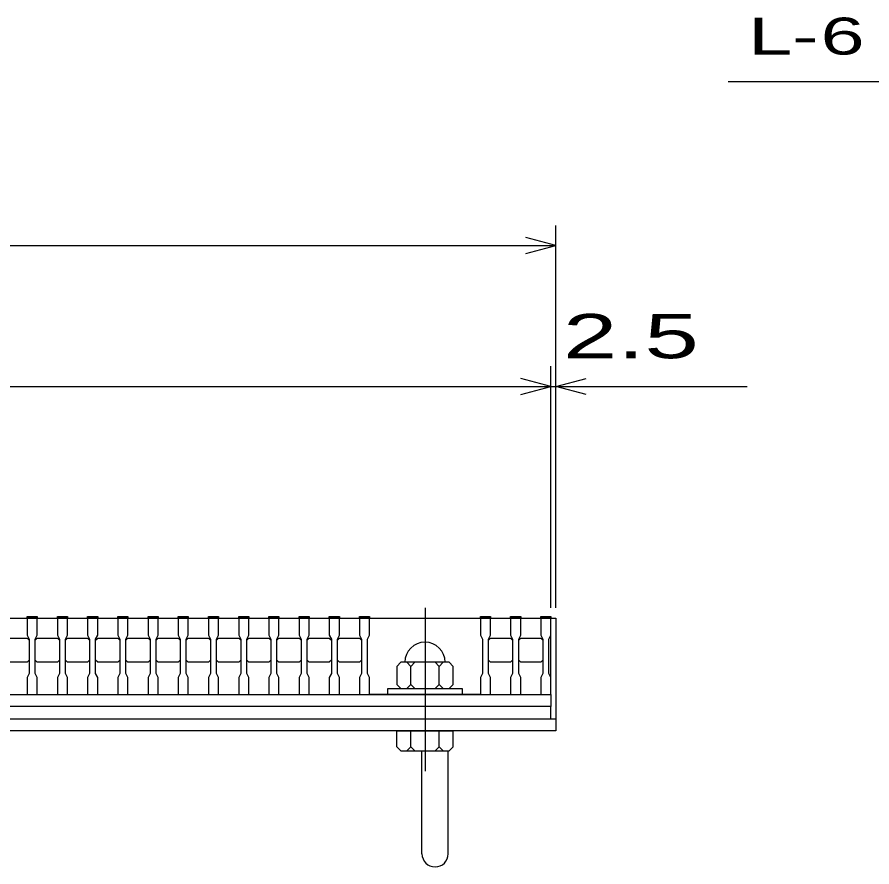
# Model space of a CAD drawing. Units: millimetres, scale not verified. Extents: x -1820 to 1731, y -1282 to 1054.
# Drawn here: x -618 to -193.7, y -646.1 to -224.1 of the extents above; entities that cross this region are included whole.
import ezdxf
from ezdxf.enums import TextEntityAlignment as Align

# ---------------------------------------------------------------- set-up
doc = ezdxf.new("R2010")
doc.units = ezdxf.units.MM
doc.header["$LTSCALE"] = 10
doc.linetypes.add('CHAIN', pattern=[18.5, 12, -1.5, 3.5, -1.5])
for name, color, linetype, lineweight in [('16', 3, 'Continuous', 25), ('19', 6, 'Continuous', 25), ('22', 4, 'Continuous', 25)]:
    doc.layers.add(name, color=color, linetype=linetype, lineweight=lineweight)
doc.styles.add('ベクトル', font='')
doc.styles.get('ベクトル').set_extended_font_data('ベクトル')

msp = doc.modelspace()

# ---------------------------------------------------------------- linework, layer by layer
at = {"layer": '16', "linetype": 'CHAIN'}
msp.add_line((-415.5, -517.5), (-415.5, -598.5), dxfattribs=at)
at = {"layer": '16'}
for p, q in [((-613, -522.5), (-613, -521.8)), ((-613, -521.8), (-608, -521.8)), ((-608, -521.8), (-608, -522.5)), ((-598, -522.5), (-598, -521.8)), ((-598, -521.8), (-593, -521.8)), ((-593, -521.8), (-593, -522.5)), ((-583, -522.5), (-583, -521.8)), ((-583, -521.8), (-578, -521.8)), ((-578, -521.8), (-578, -522.5)), ((-568, -522.5), (-568, -521.8)), ((-568, -521.8), (-563, -521.8)), ((-563, -521.8), (-563, -522.5)), ((-553, -522.5), (-553, -521.8)), ((-553, -521.8), (-548, -521.8)), ((-548, -521.8), (-548, -522.5)), ((-538, -522.5), (-538, -521.8)), ((-538, -521.8), (-533, -521.8)), ((-533, -521.8), (-533, -522.5)), ((-523, -522.5), (-523, -521.8)), ((-523, -521.8), (-518, -521.8)), ((-518, -521.8), (-518, -522.5)), ((-508, -522.5), (-508, -521.8)), ((-508, -521.8), (-503, -521.8)), ((-503, -521.8), (-503, -522.5)), ((-493, -522.5), (-493, -521.8)), ((-493, -521.8), (-488, -521.8)), ((-488, -521.8), (-488, -522.5)), ((-478, -522.5), (-478, -521.8)), ((-478, -521.8), (-473, -521.8)), ((-473, -521.8), (-473, -522.5)), ((-463, -522.5), (-463, -521.8)), ((-463, -521.8), (-458, -521.8)), ((-458, -521.8), (-458, -522.5)), ((-448, -522.5), (-448, -521.8)), ((-448, -521.8), (-443, -521.8)), ((-443, -521.8), (-443, -522.5)), ((-388, -522.5), (-388, -521.8)), ((-388, -521.8), (-383, -521.8)), ((-383, -521.8), (-383, -522.5)), ((-373, -522.5), (-373, -521.8)), ((-373, -521.8), (-368, -521.8)), ((-368, -521.8), (-368, -522.5)), ((-358, -522.5), (-358, -521.8)), ((-358, -521.8), (-353, -521.8)), ((-353, -521.8), (-353, -522.5)), ((-1348, -522.5), (-353, -522.5)), ((-613, -522.5), (-613, -531)), ((-608, -522.5), (-613, -522.5)), ((-608, -531), (-608, -522.5)), ((-598, -522.5), (-598, -531)), ((-593, -522.5), (-598, -522.5)), ((-593, -531), (-593, -522.5)), ((-583, -522.5), (-583, -531)), ((-578, -522.5), (-583, -522.5)), ((-578, -531), (-578, -522.5)), ((-568, -522.5), (-568, -531)), ((-563, -522.5), (-568, -522.5)), ((-563, -531), (-563, -522.5)), ((-553, -522.5), (-553, -531)), ((-548, -522.5), (-553, -522.5)), ((-548, -531), (-548, -522.5)), ((-538, -522.5), (-538, -531)), ((-533, -522.5), (-538, -522.5)), ((-533, -531), (-533, -522.5)), ((-523, -522.5), (-523, -531)), ((-518, -522.5), (-523, -522.5)), ((-518, -531), (-518, -522.5)), ((-508, -522.5), (-508, -531)), ((-503, -522.5), (-508, -522.5)), ((-503, -531), (-503, -522.5)), ((-493, -522.5), (-493, -531)), ((-488, -522.5), (-493, -522.5)), ((-488, -531), (-488, -522.5)), ((-478, -522.5), (-478, -531)), ((-473, -522.5), (-478, -522.5)), ((-473, -531), (-473, -522.5)), ((-463, -522.5), (-463, -531)), ((-458, -522.5), (-463, -522.5)), ((-458, -531), (-458, -522.5)), ((-448, -522.5), (-448, -531)), ((-443, -522.5), (-448, -522.5)), ((-443, -531), (-443, -522.5)), ((-443, -522.5), (-388, -522.5)), ((-388, -522.5), (-388, -531)), ((-383, -522.5), (-388, -522.5)), ((-383, -531), (-383, -522.5)), ((-373, -522.5), (-373, -531)), ((-368, -522.5), (-373, -522.5)), ((-368, -531), (-368, -522.5)), ((-358, -522.5), (-358, -531)), ((-353, -522.5), (-358, -522.5)), ((-353, -531), (-353, -522.5)), ((-353, -560.5), (-353, -522.5)), ((-623, -532.5), (-613, -532.5)), ((-613, -531), (-612, -533)), ((-613, -532.5), (-612, -533.5)), ((-612, -533), (-612, -550)), ((-609, -533), (-608, -531)), ((-609, -533.5), (-608, -532.5)), ((-609, -550), (-609, -533)), ((-608, -532.5), (-598, -532.5)), ((-598, -531), (-597, -533)), ((-598, -532.5), (-597, -533.5)), ((-597, -533), (-597, -550)), ((-594, -533), (-593, -531)), ((-594, -533.5), (-593, -532.5)), ((-594, -550), (-594, -533)), ((-593, -532.5), (-583, -532.5)), ((-583, -531), (-582, -533)), ((-583, -532.5), (-582, -533.5)), ((-582, -533), (-582, -550)), ((-579, -533), (-578, -531)), ((-579, -533.5), (-578, -532.5)), ((-579, -550), (-579, -533)), ((-578, -532.5), (-568, -532.5)), ((-568, -531), (-567, -533)), ((-568, -532.5), (-567, -533.5)), ((-567, -533), (-567, -550)), ((-564, -533), (-563, -531)), ((-564, -533.5), (-563, -532.5)), ((-564, -550), (-564, -533)), ((-563, -532.5), (-553, -532.5)), ((-553, -531), (-552, -533)), ((-553, -532.5), (-552, -533.5)), ((-552, -533), (-552, -550)), ((-549, -533), (-548, -531)), ((-549, -533.5), (-548, -532.5)), ((-549, -550), (-549, -533)), ((-548, -532.5), (-538, -532.5)), ((-538, -531), (-537, -533)), ((-538, -532.5), (-537, -533.5)), ((-537, -533), (-537, -550)), ((-534, -533), (-533, -531)), ((-534, -533.5), (-533, -532.5)), ((-534, -550), (-534, -533)), ((-533, -532.5), (-523, -532.5)), ((-523, -531), (-522, -533)), ((-523, -532.5), (-522, -533.5)), ((-522, -533), (-522, -550)), ((-519, -533), (-518, -531)), ((-519, -533.5), (-518, -532.5)), ((-519, -550), (-519, -533)), ((-518, -532.5), (-508, -532.5)), ((-508, -531), (-507, -533)), ((-508, -532.5), (-507, -533.5)), ((-507, -533), (-507, -550)), ((-504, -533), (-503, -531)), ((-504, -533.5), (-503, -532.5)), ((-504, -550), (-504, -533)), ((-503, -532.5), (-493, -532.5)), ((-493, -531), (-492, -533)), ((-493, -532.5), (-492, -533.5)), ((-492, -533), (-492, -550)), ((-489, -533), (-488, -531)), ((-489, -533.5), (-488, -532.5)), ((-489, -550), (-489, -533)), ((-488, -532.5), (-478, -532.5)), ((-478, -531), (-477, -533)), ((-478, -532.5), (-477, -533.5)), ((-477, -533), (-477, -550)), ((-474, -533), (-473, -531)), ((-474, -533.5), (-473, -532.5)), ((-474, -550), (-474, -533)), ((-473, -532.5), (-463, -532.5)), ((-463, -531), (-462, -533)), ((-463, -532.5), (-462, -533.5)), ((-462, -533), (-462, -550)), ((-459, -533), (-458, -531)), ((-459, -533.5), (-458, -532.5)), ((-459, -550), (-459, -533)), ((-458, -532.5), (-448, -532.5)), ((-448, -531), (-447, -533)), ((-448, -532.5), (-447, -533.5)), ((-447, -533), (-447, -550)), ((-444, -533), (-443, -531)), ((-444, -550), (-444, -533)), ((-388, -531), (-387, -533)), ((-387, -533), (-387, -550)), ((-384, -533), (-383, -531)), ((-384, -533.5), (-383, -532.5)), ((-384, -550), (-384, -533)), ((-383, -532.5), (-373, -532.5)), ((-373, -531), (-372, -533)), ((-373, -532.5), (-372, -533.5)), ((-372, -533), (-372, -550)), ((-369, -533), (-368, -531)), ((-369, -533.5), (-368, -532.5)), ((-369, -550), (-369, -533)), ((-368, -532.5), (-358, -532.5)), ((-358, -531), (-357, -533)), ((-358, -532.5), (-357, -533.5)), ((-357, -533), (-357, -550)), ((-354, -533), (-353, -531)), ((-354, -550), (-354, -533)), ((-613, -544.5), (-623, -544.5)), ((-612, -543.5), (-613, -544.5)), ((-608, -544.5), (-609, -543.5)), ((-598, -544.5), (-608, -544.5)), ((-597, -543.5), (-598, -544.5)), ((-593, -544.5), (-594, -543.5)), ((-583, -544.5), (-593, -544.5)), ((-582, -543.5), (-583, -544.5)), ((-578, -544.5), (-579, -543.5)), ((-568, -544.5), (-578, -544.5)), ((-567, -543.5), (-568, -544.5)), ((-563, -544.5), (-564, -543.5)), ((-553, -544.5), (-563, -544.5)), ((-552, -543.5), (-553, -544.5)), ((-548, -544.5), (-549, -543.5)), ((-538, -544.5), (-548, -544.5)), ((-537, -543.5), (-538, -544.5)), ((-533, -544.5), (-534, -543.5)), ((-523, -544.5), (-533, -544.5)), ((-522, -543.5), (-523, -544.5)), ((-518, -544.5), (-519, -543.5)), ((-508, -544.5), (-518, -544.5)), ((-507, -543.5), (-508, -544.5)), ((-503, -544.5), (-504, -543.5)), ((-493, -544.5), (-503, -544.5)), ((-492, -543.5), (-493, -544.5)), ((-488, -544.5), (-489, -543.5)), ((-478, -544.5), (-488, -544.5)), ((-477, -543.5), (-478, -544.5)), ((-473, -544.5), (-474, -543.5)), ((-463, -544.5), (-473, -544.5)), ((-462, -543.5), (-463, -544.5)), ((-458, -544.5), (-459, -543.5)), ((-448, -544.5), (-458, -544.5)), ((-447, -543.5), (-448, -544.5)), ((-427.5, -544.5), (-429.5, -546.5)), ((-429.5, -546.5), (-429.5, -555.5)), ((-403.5, -544.5), (-427.5, -544.5)), ((-422.5, -546.5), (-424.5, -544.5)), ((-420.5, -544.5), (-422.5, -546.5)), ((-422.5, -555.5), (-422.5, -546.5)), ((-408.5, -546.5), (-410.5, -544.5)), ((-406.5, -544.5), (-408.5, -546.5)), ((-408.5, -555.5), (-408.5, -546.5)), ((-401.5, -546.5), (-403.5, -544.5)), ((-401.5, -555.5), (-401.5, -546.5)), ((-383, -544.5), (-384, -543.5)), ((-373, -544.5), (-383, -544.5)), ((-372, -543.5), (-373, -544.5)), ((-368, -544.5), (-369, -543.5)), ((-358, -544.5), (-368, -544.5)), ((-357, -543.5), (-358, -544.5)), ((-612, -550), (-613, -552)), ((-608, -552), (-609, -550)), ((-597, -550), (-598, -552)), ((-593, -552), (-594, -550)), ((-582, -550), (-583, -552)), ((-578, -552), (-579, -550)), ((-567, -550), (-568, -552)), ((-563, -552), (-564, -550)), ((-552, -550), (-553, -552)), ((-548, -552), (-549, -550)), ((-537, -550), (-538, -552)), ((-533, -552), (-534, -550)), ((-522, -550), (-523, -552)), ((-518, -552), (-519, -550)), ((-507, -550), (-508, -552)), ((-503, -552), (-504, -550)), ((-492, -550), (-493, -552)), ((-488, -552), (-489, -550)), ((-477, -550), (-478, -552)), ((-473, -552), (-474, -550)), ((-462, -550), (-463, -552)), ((-458, -552), (-459, -550)), ((-447, -550), (-448, -552)), ((-443, -552), (-444, -550)), ((-387, -550), (-388, -552)), ((-383, -552), (-384, -550)), ((-372, -550), (-373, -552)), ((-368, -552), (-369, -550)), ((-357, -550), (-358, -552)), ((-353, -552), (-354, -550)), ((-613, -552), (-613, -560.5)), ((-608, -560.5), (-608, -552)), ((-598, -552), (-598, -560.5)), ((-593, -560.5), (-593, -552)), ((-583, -552), (-583, -560.5)), ((-578, -560.5), (-578, -552)), ((-568, -552), (-568, -560.5)), ((-563, -560.5), (-563, -552)), ((-553, -552), (-553, -560.5)), ((-548, -560.5), (-548, -552)), ((-538, -552), (-538, -560.5)), ((-533, -560.5), (-533, -552)), ((-523, -552), (-523, -560.5)), ((-518, -560.5), (-518, -552)), ((-508, -552), (-508, -560.5)), ((-503, -560.5), (-503, -552)), ((-493, -552), (-493, -560.5)), ((-488, -560.5), (-488, -552)), ((-478, -552), (-478, -560.5)), ((-473, -560.5), (-473, -552)), ((-463, -552), (-463, -560.5)), ((-458, -560.5), (-458, -552)), ((-448, -552), (-448, -560.5)), ((-443, -560.5), (-443, -552)), ((-429.5, -555.5), (-427.5, -557.5)), ((-424.5, -557.5), (-422.5, -555.5)), ((-422.5, -555.5), (-420.5, -557.5)), ((-410.5, -557.5), (-408.5, -555.5)), ((-408.5, -555.5), (-406.5, -557.5)), ((-403.5, -557.5), (-401.5, -555.5)), ((-388, -552), (-388, -560.5)), ((-383, -560.5), (-383, -552)), ((-373, -552), (-373, -560.5)), ((-368, -560.5), (-368, -552)), ((-358, -552), (-358, -560.5)), ((-353, -560.5), (-353, -552)), ((-434, -560.5), (-434, -557.5)), ((-434, -557.5), (-397, -557.5)), ((-397, -557.5), (-397, -560.5)), ((-1348, -560.5), (-353, -560.5)), ((-1348, -560.5), (-353, -560.5)), ((-613, -560.5), (-608, -560.5)), ((-598, -560.5), (-593, -560.5)), ((-583, -560.5), (-578, -560.5)), ((-568, -560.5), (-563, -560.5)), ((-553, -560.5), (-548, -560.5)), ((-538, -560.5), (-533, -560.5)), ((-523, -560.5), (-518, -560.5)), ((-508, -560.5), (-503, -560.5)), ((-493, -560.5), (-488, -560.5)), ((-478, -560.5), (-473, -560.5)), ((-463, -560.5), (-458, -560.5)), ((-448, -560.5), (-443, -560.5)), ((-388, -560.5), (-443, -560.5)), ((-397, -560.5), (-434, -560.5)), ((-388, -560.5), (-383, -560.5)), ((-373, -560.5), (-368, -560.5)), ((-358, -560.5), (-353, -560.5)), ((-353, -560.5), (-353, -566.5)), ((-353, -566.5), (-1348, -566.5)), ((-353, -572.5), (-353, -566.5)), ((-1348, -572.5), (-353, -572.5))]:
    msp.add_line(p, q, dxfattribs=at)
msp.add_arc((-415.5, -544.5), 10, 0, 180, dxfattribs=at)
at = {"layer": '19'}
for p, q in [((-353, -522.5), (-350.5, -522.5)), ((-350.5, -522.5), (-350.5, -572.5)), ((-1350.5, -572.5), (-350.5, -572.5)), ((-350.5, -572.5), (-350.5, -578.5)), ((-350.5, -578.5), (-1350.5, -578.5)), ((-429.5, -586.5), (-429.5, -578.5)), ((-429.5, -578.5), (-401.5, -578.5)), ((-422.5, -586.5), (-422.5, -578.5)), ((-408.5, -586.5), (-408.5, -578.5)), ((-401.5, -586.5), (-401.5, -578.5)), ((-429.5, -586.5), (-427.5, -588.5)), ((-427.5, -588.5), (-403.5, -588.5)), ((-422.5, -586.5), (-424.5, -588.5)), ((-420.5, -588.5), (-422.5, -586.5)), ((-417, -639.61), (-417, -588.5)), ((-408.5, -586.5), (-410.5, -588.5)), ((-406.5, -588.5), (-408.5, -586.5)), ((-404, -639.61), (-404, -588.5)), ((-403.5, -588.5), (-401.5, -586.5))]:
    msp.add_line(p, q, dxfattribs=at)
msp.add_arc((-410.5, -639.61), 6.5, 180, 0, dxfattribs=at)
at = {"layer": '22'}
for p, q in [((-265, -256), (-65, -256)), ((-350.5, -517.5), (-350.5, -327.5)), ((-350.5, -337.5), (-365.5, -333.5)), ((-1350.5, -337.5), (-350.5, -337.5)), ((-365.5, -341.5), (-350.5, -337.5)), ((-353, -517.5), (-353, -397.5)), ((-350.5, -517.5), (-350.5, -397.5)), ((-353, -407.5), (-368, -403.5)), ((-350.5, -407.5), (-335.5, -403.5)), ((-1348, -407.5), (-353, -407.5)), ((-368, -411.5), (-353, -407.5)), ((-353, -407.5), (-350.5, -407.5)), ((-335.5, -411.5), (-350.5, -407.5)), ((-350.5, -407.5), (-255.5, -407.5))]:
    msp.add_line(p, q, dxfattribs=at)

# ---------------------------------------------------------------- texts
at = {"layer": '22', "color": 2, "style": 'ベクトル'}
for s, height, width, p in [('L-', 18.33, 1.6, (-255, -233.5)), (' 6 ', 18.33, 1.6, (-230, -233.5)), (' 2.5 ', 21.99, 1.65, (-360.5, -382.5))]:
    msp.add_text(s, height=height, dxfattribs=dict(at, width=width)).set_placement(p, align=Align.MIDDLE_LEFT)

doc.saveas('drawing.dxf')
